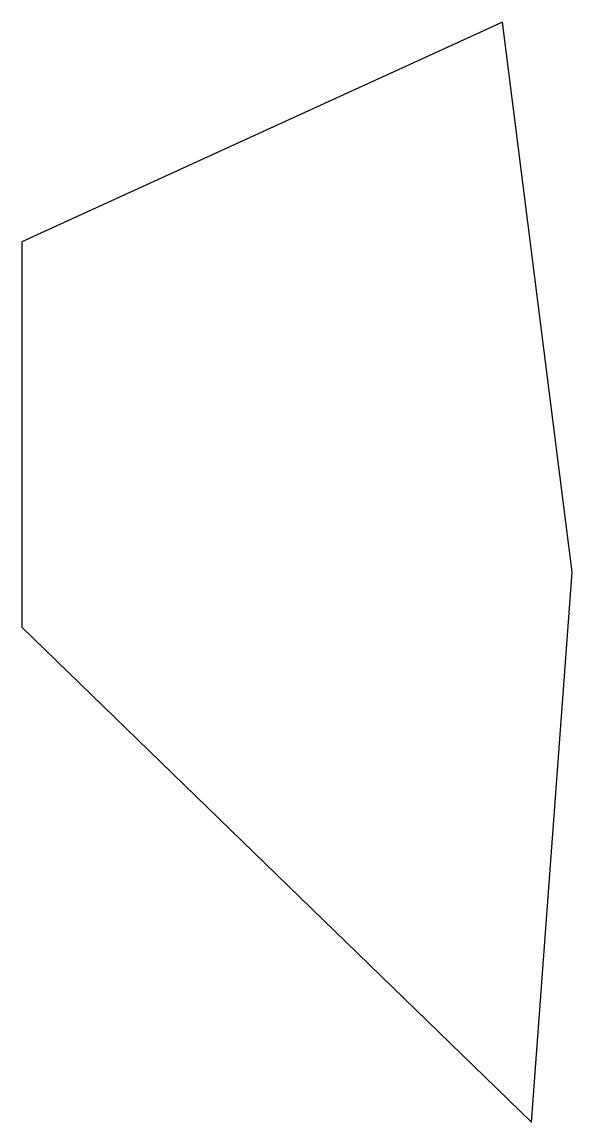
# Model space of a CAD drawing. Header units: metres. Extents: x 29 to 39, y -10 to 10.
import ezdxf

# ---------------------------------------------------------------- set-up
doc = ezdxf.new("R2010")
doc.units = ezdxf.units.M

msp = doc.modelspace()

# ---------------------------------------------------------------- linework, layer by layer
at = {"layer": 'PARAMETRIX'}
for p, q in [((37.7375, 9.9966), (29, 6)), ((39, 0), (37.7375, 9.9966)), ((29, 6), (29, 1)), ((29, 1), (29, -1)), ((38.2611, -9.9966), (39, 0)), ((29, -1), (38.2611, -9.9966))]:
    msp.add_line(p, q, dxfattribs=at)

doc.saveas('drawing.dxf')
